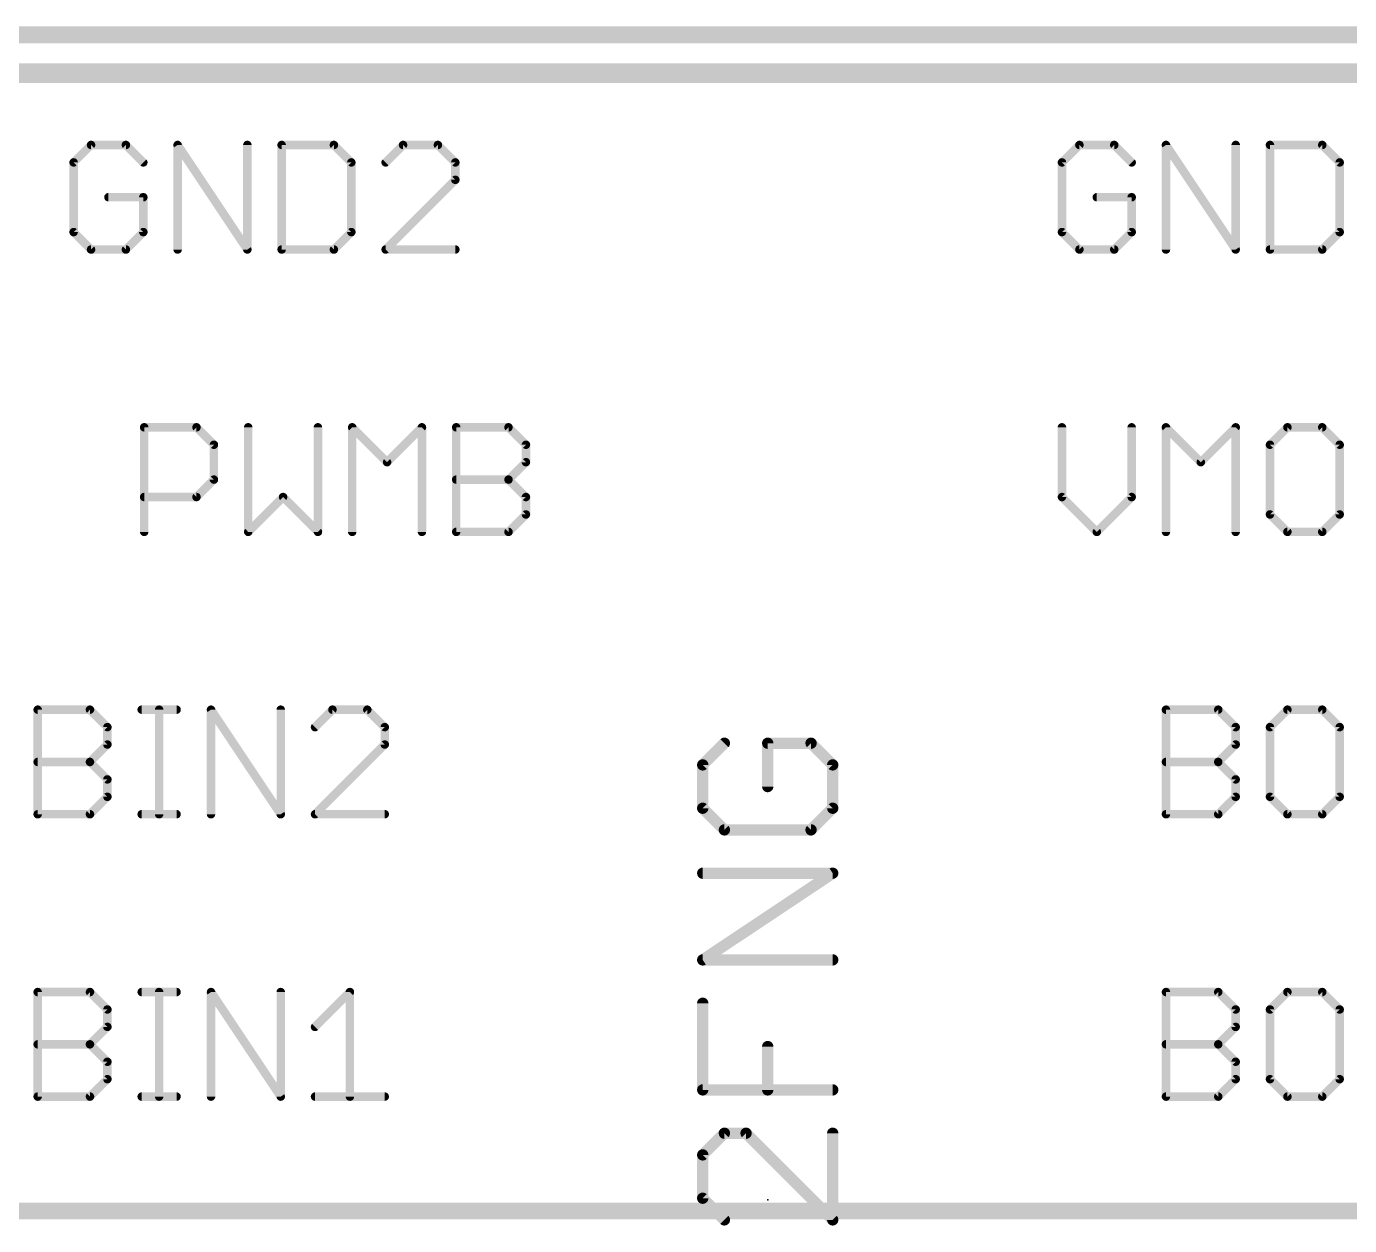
# Model space of a CAD drawing. Extents: x 0 to 101, y -4 to 80.
# Drawn here: x 72.07 to 83.97, y 40.41 to 51.19 of the extents above; entities that cross this region are included whole.
import ezdxf

# ---------------------------------------------------------------- set-up
doc = ezdxf.new("R2010")
doc.units = 0
for name, color, linetype in [('1', 14, 'CONTINUOUS'), ('21', 251, 'CONTINUOUS'), ('23', 178, 'CONTINUOUS')]:
    doc.layers.add(name, color=color, linetype=linetype)

msp = doc.modelspace()

# ---------------------------------------------------------------- linework, layer by layer
at = {"layer": '1', "const_width": 0.1524}
for points in [[(87.5665, 51.1175), (69.2531, 51.1175)], [(87.122, 50.7619), (69.4309, 50.7619)], [(87.5665, 40.5384), (66.3194, 40.5384)]]:
    msp.add_lwpolyline(points, dxfattribs=at)
at = {"layer": '21'}
for points, const_width in [([(69.85, 50.8), (87.63, 50.8)], 0.127), ([(72.6528, 50.1277), (72.496, 49.9709)], 0.0762), ([(72.9663, 50.1277), (72.6528, 50.1277)], 0.0762), ([(73.1231, 49.9709), (72.9663, 50.1277)], 0.0762), ([(73.4315, 49.1871), (73.4315, 50.1277)], 0.0762), ([(73.4315, 50.1277), (74.0586, 49.1871)], 0.0762), ([(74.0586, 49.1871), (74.0586, 50.1277)], 0.0762), ([(74.3671, 50.1277), (74.3671, 49.1871)], 0.0762), ([(74.8374, 50.1277), (74.3671, 50.1277)], 0.0762), ([(74.9941, 49.9709), (74.8374, 50.1277)], 0.0762), ([(75.4593, 50.1277), (75.3026, 49.9709)], 0.0762), ([(75.7729, 50.1277), (75.4593, 50.1277)], 0.0762), ([(75.9296, 49.9709), (75.7729, 50.1277)], 0.0762), ([(81.5428, 50.1277), (81.386, 49.9709)], 0.0762), ([(81.8563, 50.1277), (81.5428, 50.1277)], 0.0762), ([(82.0131, 49.9709), (81.8563, 50.1277)], 0.0762), ([(82.3215, 49.1871), (82.3215, 50.1277)], 0.0762), ([(82.3215, 50.1277), (82.9486, 49.1871)], 0.0762), ([(82.9486, 49.1871), (82.9486, 50.1277)], 0.0762), ([(83.2571, 50.1277), (83.2571, 49.1871)], 0.0762), ([(83.7274, 50.1277), (83.2571, 50.1277)], 0.0762), ([(83.8841, 49.9709), (83.7274, 50.1277)], 0.0762), ([(72.496, 49.9709), (72.496, 49.3439)], 0.0762), ([(74.9941, 49.3439), (74.9941, 49.9709)], 0.0762), ([(75.9296, 49.8142), (75.9296, 49.9709)], 0.0762), ([(81.386, 49.9709), (81.386, 49.3439)], 0.0762), ([(83.8841, 49.3439), (83.8841, 49.9709)], 0.0762), ([(75.3026, 49.1871), (75.9296, 49.8142)], 0.0762), ([(73.1231, 49.6574), (72.8096, 49.6574)], 0.0762), ([(73.1231, 49.3439), (73.1231, 49.6574)], 0.0762), ([(82.0131, 49.6574), (81.6996, 49.6574)], 0.0762), ([(82.0131, 49.3439), (82.0131, 49.6574)], 0.0762), ([(72.496, 49.3439), (72.6528, 49.1871)], 0.0762), ([(72.9663, 49.1871), (73.1231, 49.3439)], 0.0762), ([(74.8374, 49.1871), (74.9941, 49.3439)], 0.0762), ([(81.386, 49.3439), (81.5428, 49.1871)], 0.0762), ([(81.8563, 49.1871), (82.0131, 49.3439)], 0.0762), ([(83.7274, 49.1871), (83.8841, 49.3439)], 0.0762), ([(72.6528, 49.1871), (72.9663, 49.1871)], 0.0762), ([(74.3671, 49.1871), (74.8374, 49.1871)], 0.0762), ([(75.9296, 49.1871), (75.3026, 49.1871)], 0.0762), ([(81.5428, 49.1871), (81.8563, 49.1871)], 0.0762), ([(83.2571, 49.1871), (83.7274, 49.1871)], 0.0762), ([(73.131, 46.6471), (73.131, 47.5877)], 0.0762), ([(73.131, 47.5877), (73.6013, 47.5877)], 0.0762), ([(73.6013, 47.5877), (73.7581, 47.4309)], 0.0762), ([(74.0665, 47.5877), (74.0665, 46.6471)], 0.0762), ([(74.6936, 46.6471), (74.6936, 47.5877)], 0.0762), ([(75.0021, 46.6471), (75.0021, 47.5877)], 0.0762), ([(75.0021, 47.5877), (75.3156, 47.2742)], 0.0762), ([(75.3156, 47.2742), (75.6291, 47.5877)], 0.0762), ([(75.6291, 47.5877), (75.6291, 46.6471)], 0.0762), ([(75.9376, 46.6471), (75.9376, 47.5877)], 0.0762), ([(75.9376, 47.5877), (76.4079, 47.5877)], 0.0762), ([(76.4079, 47.5877), (76.5646, 47.4309)], 0.0762), ([(81.386, 47.5877), (81.386, 46.9606)], 0.0762), ([(82.0131, 46.9606), (82.0131, 47.5877)], 0.0762), ([(82.3215, 46.6471), (82.3215, 47.5877)], 0.0762), ([(82.3215, 47.5877), (82.6351, 47.2742)], 0.0762), ([(82.6351, 47.2742), (82.9486, 47.5877)], 0.0762), ([(82.9486, 47.5877), (82.9486, 46.6471)], 0.0762), ([(83.4138, 47.5877), (83.2571, 47.4309)], 0.0762), ([(83.7274, 47.5877), (83.4138, 47.5877)], 0.0762), ([(83.8841, 47.4309), (83.7274, 47.5877)], 0.0762), ([(73.7581, 47.4309), (73.7581, 47.1174)], 0.0762), ([(76.5646, 47.4309), (76.5646, 47.2742)], 0.0762), ([(83.2571, 47.4309), (83.2571, 46.8039)], 0.0762), ([(83.8841, 46.8039), (83.8841, 47.4309)], 0.0762), ([(76.5646, 47.2742), (76.4079, 47.1174)], 0.0762), ([(73.7581, 47.1174), (73.6013, 46.9606)], 0.0762), ([(75.9376, 47.1174), (76.4079, 47.1174)], 0.0762), ([(76.4079, 47.1174), (76.5646, 46.9606)], 0.0762), ([(73.6013, 46.9606), (73.131, 46.9606)], 0.0762), ([(74.0665, 46.6471), (74.3801, 46.9606)], 0.0762), ([(74.3801, 46.9606), (74.6936, 46.6471)], 0.0762), ([(76.5646, 46.9606), (76.5646, 46.8039)], 0.0762), ([(81.386, 46.9606), (81.6996, 46.6471)], 0.0762), ([(81.6996, 46.6471), (82.0131, 46.9606)], 0.0762), ([(76.5646, 46.8039), (76.4079, 46.6471)], 0.0762), ([(83.2571, 46.8039), (83.4138, 46.6471)], 0.0762), ([(83.7274, 46.6471), (83.8841, 46.8039)], 0.0762), ([(76.4079, 46.6471), (75.9376, 46.6471)], 0.0762), ([(83.4138, 46.6471), (83.7274, 46.6471)], 0.0762), ([(72.1729, 44.1071), (72.1729, 45.0477)], 0.0762), ([(72.1729, 45.0477), (72.6432, 45.0477)], 0.0762), ([(72.6432, 45.0477), (72.7999, 44.8909)], 0.0762), ([(73.1084, 45.0477), (73.4219, 45.0477)], 0.0762), ([(73.2651, 44.1071), (73.2651, 45.0477)], 0.0762), ([(73.7321, 44.1071), (73.7321, 45.0477)], 0.0762), ([(73.7321, 45.0477), (74.3591, 44.1071)], 0.0762), ([(74.3591, 44.1071), (74.3591, 45.0477)], 0.0762), ([(74.8243, 45.0477), (74.6676, 44.8909)], 0.0762), ([(75.1379, 45.0477), (74.8243, 45.0477)], 0.0762), ([(75.2946, 44.8909), (75.1379, 45.0477)], 0.0762), ([(82.3215, 44.1071), (82.3215, 45.0477)], 0.0762), ([(82.3215, 45.0477), (82.7918, 45.0477)], 0.0762), ([(82.7918, 45.0477), (82.9486, 44.8909)], 0.0762), ([(83.4138, 45.0477), (83.2571, 44.8909)], 0.0762), ([(83.7274, 45.0477), (83.4138, 45.0477)], 0.0762), ([(83.8841, 44.8909), (83.7274, 45.0477)], 0.0762), ([(72.7999, 44.8909), (72.7999, 44.7342)], 0.0762), ([(75.2946, 44.7342), (75.2946, 44.8909)], 0.0762), ([(82.9486, 44.8909), (82.9486, 44.7342)], 0.0762), ([(83.2571, 44.8909), (83.2571, 44.2639)], 0.0762), ([(83.8841, 44.2639), (83.8841, 44.8909)], 0.0762), ([(72.7999, 44.7342), (72.6432, 44.5774)], 0.0762), ([(74.6676, 44.1071), (75.2946, 44.7342)], 0.0762), ([(78.3497, 44.746), (78.1548, 44.5511)], 0.1016), ([(79.1293, 44.746), (78.7395, 44.746)], 0.1016), ([(78.7395, 44.746), (78.7395, 44.3562)], 0.1016), ([(79.3242, 44.5511), (79.1293, 44.746)], 0.1016), ([(82.9486, 44.7342), (82.7918, 44.5774)], 0.0762), ([(72.1729, 44.5774), (72.6432, 44.5774)], 0.0762), ([(72.6432, 44.5774), (72.7999, 44.4206)], 0.0762), ([(78.1548, 44.5511), (78.1548, 44.1613)], 0.1016), ([(79.3242, 44.1613), (79.3242, 44.5511)], 0.1016), ([(82.3215, 44.5774), (82.7918, 44.5774)], 0.0762), ([(82.7918, 44.5774), (82.9486, 44.4206)], 0.0762), ([(72.7999, 44.4206), (72.7999, 44.2639)], 0.0762), ([(82.9486, 44.4206), (82.9486, 44.2639)], 0.0762), ([(72.7999, 44.2639), (72.6432, 44.1071)], 0.0762), ([(82.9486, 44.2639), (82.7918, 44.1071)], 0.0762), ([(83.2571, 44.2639), (83.4138, 44.1071)], 0.0762), ([(83.7274, 44.1071), (83.8841, 44.2639)], 0.0762), ([(78.1548, 44.1613), (78.3497, 43.9664)], 0.1016), ([(79.1293, 43.9664), (79.3242, 44.1613)], 0.1016), ([(72.6432, 44.1071), (72.1729, 44.1071)], 0.0762), ([(73.1084, 44.1071), (73.4219, 44.1071)], 0.0762), ([(75.2946, 44.1071), (74.6676, 44.1071)], 0.0762), ([(82.7918, 44.1071), (82.3215, 44.1071)], 0.0762), ([(83.4138, 44.1071), (83.7274, 44.1071)], 0.0762), ([(78.3497, 43.9664), (79.1293, 43.9664)], 0.1016), ([(78.1548, 42.797), (79.3242, 43.5766)], 0.1016), ([(79.3242, 43.5766), (78.1548, 43.5766)], 0.1016), ([(79.3242, 42.797), (78.1548, 42.797)], 0.1016), ([(72.1729, 41.5671), (72.1729, 42.5077)], 0.0762), ([(72.1729, 42.5077), (72.6432, 42.5077)], 0.0762), ([(72.6432, 42.5077), (72.7999, 42.3509)], 0.0762), ([(73.1084, 42.5077), (73.4219, 42.5077)], 0.0762), ([(73.2651, 41.5671), (73.2651, 42.5077)], 0.0762), ([(73.7321, 41.5671), (73.7321, 42.5077)], 0.0762), ([(73.7321, 42.5077), (74.3591, 41.5671)], 0.0762), ([(74.3591, 41.5671), (74.3591, 42.5077)], 0.0762), ([(74.6676, 42.1942), (74.9811, 42.5077)], 0.0762), ([(74.9811, 42.5077), (74.9811, 41.5671)], 0.0762), ([(82.3215, 41.5671), (82.3215, 42.5077)], 0.0762), ([(82.3215, 42.5077), (82.7918, 42.5077)], 0.0762), ([(82.7918, 42.5077), (82.9486, 42.3509)], 0.0762), ([(83.4138, 42.5077), (83.2571, 42.3509)], 0.0762), ([(83.7274, 42.5077), (83.4138, 42.5077)], 0.0762), ([(83.8841, 42.3509), (83.7274, 42.5077)], 0.0762), ([(72.7999, 42.3509), (72.7999, 42.1942)], 0.0762), ([(78.1548, 41.6276), (78.1548, 42.4072)], 0.1016), ([(82.9486, 42.3509), (82.9486, 42.1942)], 0.0762), ([(83.2571, 42.3509), (83.2571, 41.7239)], 0.0762), ([(83.8841, 41.7239), (83.8841, 42.3509)], 0.0762), ([(72.7999, 42.1942), (72.6432, 42.0374)], 0.0762), ([(82.9486, 42.1942), (82.7918, 42.0374)], 0.0762), ([(72.1729, 42.0374), (72.6432, 42.0374)], 0.0762), ([(72.6432, 42.0374), (72.7999, 41.8806)], 0.0762), ([(78.7395, 41.6276), (78.7395, 42.0174)], 0.1016), ([(82.3215, 42.0374), (82.7918, 42.0374)], 0.0762), ([(82.7918, 42.0374), (82.9486, 41.8806)], 0.0762), ([(72.7999, 41.8806), (72.7999, 41.7239)], 0.0762), ([(82.9486, 41.8806), (82.9486, 41.7239)], 0.0762), ([(72.7999, 41.7239), (72.6432, 41.5671)], 0.0762), ([(79.3242, 41.6276), (78.1548, 41.6276)], 0.1016), ([(82.9486, 41.7239), (82.7918, 41.5671)], 0.0762), ([(83.2571, 41.7239), (83.4138, 41.5671)], 0.0762), ([(83.7274, 41.5671), (83.8841, 41.7239)], 0.0762), ([(72.6432, 41.5671), (72.1729, 41.5671)], 0.0762), ([(73.1084, 41.5671), (73.4219, 41.5671)], 0.0762), ([(74.6676, 41.5671), (75.2946, 41.5671)], 0.0762), ([(82.7918, 41.5671), (82.3215, 41.5671)], 0.0762), ([(83.4138, 41.5671), (83.7274, 41.5671)], 0.0762), ([(78.3497, 41.2378), (78.1548, 41.0429)], 0.1016), ([(78.5446, 41.2378), (78.3497, 41.2378)], 0.1016), ([(79.3242, 40.4582), (78.5446, 41.2378)], 0.1016), ([(79.3242, 41.2378), (79.3242, 40.4582)], 0.1016), ([(78.1548, 41.0429), (78.1548, 40.6531)], 0.1016), ([(78.1548, 40.6531), (78.3497, 40.4582)], 0.1016)]:
    msp.add_lwpolyline(points, dxfattribs=dict(at, const_width=const_width))
for points, const_width in [([(72.6528, 50.1468, 1), (72.6528, 50.1087)], 0.0381), ([(72.6663, 50.1142, 1), (72.6393, 50.1412)], 0.0381), ([(72.9798, 50.1412, 1), (72.9529, 50.1142)], 0.0381), ([(72.9663, 50.1087, 1), (72.9663, 50.1468)], 0.0381), ([(73.4474, 50.1383, 1), (73.4157, 50.1171)], 0.0381), ([(73.4506, 50.1277, 1), (73.4125, 50.1277)], 0.0381), ([(74.0777, 50.1277, 1), (74.0396, 50.1277)], 0.0381), ([(74.3861, 50.1277, 1), (74.348, 50.1277)], 0.0381), ([(74.3671, 50.1468, 1), (74.3671, 50.1087)], 0.0381), ([(74.8508, 50.1412, 1), (74.8239, 50.1142)], 0.0381), ([(74.8374, 50.1087, 1), (74.8374, 50.1468)], 0.0381), ([(75.4593, 50.1468, 1), (75.4593, 50.1087)], 0.0381), ([(75.4728, 50.1142, 1), (75.4459, 50.1412)], 0.0381), ([(75.7863, 50.1412, 1), (75.7594, 50.1142)], 0.0381), ([(75.7729, 50.1087, 1), (75.7729, 50.1468)], 0.0381), ([(81.5428, 50.1468, 1), (81.5428, 50.1087)], 0.0381), ([(81.5563, 50.1142, 1), (81.5293, 50.1412)], 0.0381), ([(81.8698, 50.1412, 1), (81.8429, 50.1142)], 0.0381), ([(81.8563, 50.1087, 1), (81.8563, 50.1468)], 0.0381), ([(82.3374, 50.1383, 1), (82.3057, 50.1171)], 0.0381), ([(82.3406, 50.1277, 1), (82.3025, 50.1277)], 0.0381), ([(82.9677, 50.1277, 1), (82.9296, 50.1277)], 0.0381), ([(83.2761, 50.1277, 1), (83.238, 50.1277)], 0.0381), ([(83.2571, 50.1468, 1), (83.2571, 50.1087)], 0.0381), ([(83.7408, 50.1412, 1), (83.7139, 50.1142)], 0.0381), ([(83.7274, 50.1087, 1), (83.7274, 50.1468)], 0.0381), ([(72.5151, 49.9709, 1), (72.477, 49.9709)], 0.0381), ([(72.4826, 49.9844, 1), (72.5095, 49.9575)], 0.0381), ([(73.1096, 49.9575, 1), (73.1366, 49.9844)], 0.0381), ([(75.0132, 49.9709, 1), (74.9751, 49.9709)], 0.0381), ([(74.9807, 49.9575, 1), (75.0076, 49.9844)], 0.0381), ([(75.2891, 49.9844, 1), (75.316, 49.9575)], 0.0381), ([(75.9487, 49.9709, 1), (75.9106, 49.9709)], 0.0381), ([(75.9162, 49.9575, 1), (75.9431, 49.9844)], 0.0381), ([(81.4051, 49.9709, 1), (81.367, 49.9709)], 0.0381), ([(81.3726, 49.9844, 1), (81.3995, 49.9575)], 0.0381), ([(81.9996, 49.9575, 1), (82.0266, 49.9844)], 0.0381), ([(83.9032, 49.9709, 1), (83.8651, 49.9709)], 0.0381), ([(83.8707, 49.9575, 1), (83.8976, 49.9844)], 0.0381), ([(75.9106, 49.8142, 1), (75.9487, 49.8142)], 0.0381), ([(75.9431, 49.8007, 1), (75.9162, 49.8276)], 0.0381), ([(72.8096, 49.6765, 1), (72.8096, 49.6384)], 0.0381), ([(73.1421, 49.6574, 1), (73.104, 49.6574)], 0.0381), ([(73.1231, 49.6384, 1), (73.1231, 49.6765)], 0.0381), ([(81.6996, 49.6765, 1), (81.6996, 49.6384)], 0.0381), ([(82.0321, 49.6574, 1), (81.994, 49.6574)], 0.0381), ([(82.0131, 49.6384, 1), (82.0131, 49.6765)], 0.0381), ([(72.5095, 49.3573, 1), (72.4826, 49.3304)], 0.0381), ([(72.477, 49.3439, 1), (72.5151, 49.3439)], 0.0381), ([(73.104, 49.3439, 1), (73.1421, 49.3439)], 0.0381), ([(73.1366, 49.3304, 1), (73.1096, 49.3573)], 0.0381), ([(74.9751, 49.3439, 1), (75.0132, 49.3439)], 0.0381), ([(75.0076, 49.3304, 1), (74.9807, 49.3573)], 0.0381), ([(81.3995, 49.3573, 1), (81.3726, 49.3304)], 0.0381), ([(81.367, 49.3439, 1), (81.4051, 49.3439)], 0.0381), ([(81.994, 49.3439, 1), (82.0321, 49.3439)], 0.0381), ([(82.0266, 49.3304, 1), (81.9996, 49.3573)], 0.0381), ([(83.8651, 49.3439, 1), (83.9032, 49.3439)], 0.0381), ([(83.8976, 49.3304, 1), (83.8707, 49.3573)], 0.0381), ([(72.6528, 49.2062, 1), (72.6528, 49.1681)], 0.0381), ([(72.6393, 49.1736, 1), (72.6663, 49.2006)], 0.0381), ([(72.9529, 49.2006, 1), (72.9798, 49.1736)], 0.0381), ([(72.9663, 49.1681, 1), (72.9663, 49.2062)], 0.0381), ([(73.4125, 49.1871, 1), (73.4506, 49.1871)], 0.0381), ([(74.0396, 49.1871, 1), (74.0777, 49.1871)], 0.0381), ([(74.0428, 49.1765, 1), (74.0745, 49.1977)], 0.0381), ([(74.3671, 49.2062, 1), (74.3671, 49.1681)], 0.0381), ([(74.348, 49.1871, 1), (74.3861, 49.1871)], 0.0381), ([(74.8239, 49.2006, 1), (74.8508, 49.1736)], 0.0381), ([(74.8374, 49.1681, 1), (74.8374, 49.2062)], 0.0381), ([(75.2891, 49.2006, 1), (75.316, 49.1736)], 0.0381), ([(75.3026, 49.2062, 1), (75.3026, 49.1681)], 0.0381), ([(75.9296, 49.1681, 1), (75.9296, 49.2062)], 0.0381), ([(81.5428, 49.2062, 1), (81.5428, 49.1681)], 0.0381), ([(81.5293, 49.1736, 1), (81.5563, 49.2006)], 0.0381), ([(81.8429, 49.2006, 1), (81.8698, 49.1736)], 0.0381), ([(81.8563, 49.1681, 1), (81.8563, 49.2062)], 0.0381), ([(82.3025, 49.1871, 1), (82.3406, 49.1871)], 0.0381), ([(82.9296, 49.1871, 1), (82.9677, 49.1871)], 0.0381), ([(82.9328, 49.1765, 1), (82.9645, 49.1977)], 0.0381), ([(83.2571, 49.2062, 1), (83.2571, 49.1681)], 0.0381), ([(83.238, 49.1871, 1), (83.2761, 49.1871)], 0.0381), ([(83.7139, 49.2006, 1), (83.7408, 49.1736)], 0.0381), ([(83.7274, 49.1681, 1), (83.7274, 49.2062)], 0.0381), ([(73.131, 47.6068, 1), (73.131, 47.5687)], 0.0381), ([(73.1501, 47.5877, 1), (73.112, 47.5877)], 0.0381), ([(73.6148, 47.6012, 1), (73.5879, 47.5742)], 0.0381), ([(73.6013, 47.5687, 1), (73.6013, 47.6068)], 0.0381), ([(74.0856, 47.5877, 1), (74.0475, 47.5877)], 0.0381), ([(74.7127, 47.5877, 1), (74.6746, 47.5877)], 0.0381), ([(75.0155, 47.6012, 1), (74.9886, 47.5742)], 0.0381), ([(75.0211, 47.5877, 1), (74.983, 47.5877)], 0.0381), ([(75.6482, 47.5877, 1), (75.6101, 47.5877)], 0.0381), ([(75.6426, 47.5742, 1), (75.6157, 47.6012)], 0.0381), ([(75.9566, 47.5877, 1), (75.9185, 47.5877)], 0.0381), ([(75.9376, 47.6068, 1), (75.9376, 47.5687)], 0.0381), ([(76.4213, 47.6012, 1), (76.3944, 47.5742)], 0.0381), ([(76.4079, 47.5687, 1), (76.4079, 47.6068)], 0.0381), ([(81.4051, 47.5877, 1), (81.367, 47.5877)], 0.0381), ([(82.0321, 47.5877, 1), (81.994, 47.5877)], 0.0381), ([(82.335, 47.6012, 1), (82.3081, 47.5742)], 0.0381), ([(82.3406, 47.5877, 1), (82.3025, 47.5877)], 0.0381), ([(82.9677, 47.5877, 1), (82.9296, 47.5877)], 0.0381), ([(82.9621, 47.5742, 1), (82.9351, 47.6012)], 0.0381), ([(83.4138, 47.6068, 1), (83.4138, 47.5687)], 0.0381), ([(83.4273, 47.5742, 1), (83.4004, 47.6012)], 0.0381), ([(83.7408, 47.6012, 1), (83.7139, 47.5742)], 0.0381), ([(83.7274, 47.5687, 1), (83.7274, 47.6068)], 0.0381), ([(73.7771, 47.4309, 1), (73.739, 47.4309)], 0.0381), ([(73.7446, 47.4175, 1), (73.7716, 47.4444)], 0.0381), ([(76.5837, 47.4309, 1), (76.5456, 47.4309)], 0.0381), ([(76.5512, 47.4175, 1), (76.5781, 47.4444)], 0.0381), ([(83.2761, 47.4309, 1), (83.238, 47.4309)], 0.0381), ([(83.2436, 47.4444, 1), (83.2705, 47.4175)], 0.0381), ([(83.9032, 47.4309, 1), (83.8651, 47.4309)], 0.0381), ([(83.8707, 47.4175, 1), (83.8976, 47.4444)], 0.0381), ([(75.3021, 47.2876, 1), (75.3291, 47.2607)], 0.0381), ([(75.3021, 47.2607, 1), (75.3291, 47.2876)], 0.0381), ([(76.5456, 47.2742, 1), (76.5837, 47.2742)], 0.0381), ([(76.5781, 47.2607, 1), (76.5512, 47.2876)], 0.0381), ([(82.6216, 47.2876, 1), (82.6485, 47.2607)], 0.0381), ([(82.6216, 47.2607, 1), (82.6485, 47.2876)], 0.0381), ([(73.739, 47.1174, 1), (73.7771, 47.1174)], 0.0381), ([(73.7716, 47.1039, 1), (73.7446, 47.1309)], 0.0381), ([(75.9376, 47.1365, 1), (75.9376, 47.0984)], 0.0381), ([(76.4213, 47.1309, 1), (76.3944, 47.1039)], 0.0381), ([(76.3944, 47.1309, 1), (76.4213, 47.1039)], 0.0381), ([(76.4079, 47.0984, 1), (76.4079, 47.1365)], 0.0381), ([(73.131, 46.9797, 1), (73.131, 46.9416)], 0.0381), ([(73.5879, 46.9741, 1), (73.6148, 46.9472)], 0.0381), ([(73.6013, 46.9416, 1), (73.6013, 46.9797)], 0.0381), ([(74.3935, 46.9741, 1), (74.3666, 46.9472)], 0.0381), ([(74.3935, 46.9472, 1), (74.3666, 46.9741)], 0.0381), ([(76.5837, 46.9606, 1), (76.5456, 46.9606)], 0.0381), ([(76.5512, 46.9472, 1), (76.5781, 46.9741)], 0.0381), ([(81.3995, 46.9741, 1), (81.3726, 46.9472)], 0.0381), ([(81.367, 46.9606, 1), (81.4051, 46.9606)], 0.0381), ([(81.994, 46.9606, 1), (82.0321, 46.9606)], 0.0381), ([(82.0266, 46.9472, 1), (81.9996, 46.9741)], 0.0381), ([(76.5456, 46.8039, 1), (76.5837, 46.8039)], 0.0381), ([(76.5781, 46.7904, 1), (76.5512, 46.8173)], 0.0381), ([(83.2705, 46.8173, 1), (83.2436, 46.7904)], 0.0381), ([(83.238, 46.8039, 1), (83.2761, 46.8039)], 0.0381), ([(83.8651, 46.8039, 1), (83.9032, 46.8039)], 0.0381), ([(83.8976, 46.7904, 1), (83.8707, 46.8173)], 0.0381), ([(73.112, 46.6471, 1), (73.1501, 46.6471)], 0.0381), ([(74.0531, 46.6606, 1), (74.08, 46.6336)], 0.0381), ([(74.0475, 46.6471, 1), (74.0856, 46.6471)], 0.0381), ([(74.6746, 46.6471, 1), (74.7127, 46.6471)], 0.0381), ([(74.6801, 46.6336, 1), (74.7071, 46.6606)], 0.0381), ([(74.983, 46.6471, 1), (75.0211, 46.6471)], 0.0381), ([(75.6101, 46.6471, 1), (75.6482, 46.6471)], 0.0381), ([(75.9376, 46.6662, 1), (75.9376, 46.6281)], 0.0381), ([(75.9185, 46.6471, 1), (75.9566, 46.6471)], 0.0381), ([(76.3944, 46.6606, 1), (76.4213, 46.6336)], 0.0381), ([(76.4079, 46.6281, 1), (76.4079, 46.6662)], 0.0381), ([(81.6861, 46.6606, 1), (81.713, 46.6336)], 0.0381), ([(81.6861, 46.6336, 1), (81.713, 46.6606)], 0.0381), ([(82.3025, 46.6471, 1), (82.3406, 46.6471)], 0.0381), ([(82.9296, 46.6471, 1), (82.9677, 46.6471)], 0.0381), ([(83.4138, 46.6662, 1), (83.4138, 46.6281)], 0.0381), ([(83.4004, 46.6336, 1), (83.4273, 46.6606)], 0.0381), ([(83.7139, 46.6606, 1), (83.7408, 46.6336)], 0.0381), ([(83.7274, 46.6281, 1), (83.7274, 46.6662)], 0.0381), ([(72.1729, 45.0668, 1), (72.1729, 45.0287)], 0.0381), ([(72.1919, 45.0477, 1), (72.1538, 45.0477)], 0.0381), ([(72.6566, 45.0612, 1), (72.6297, 45.0342)], 0.0381), ([(72.6432, 45.0287, 1), (72.6432, 45.0668)], 0.0381), ([(73.1084, 45.0668, 1), (73.1084, 45.0287)], 0.0381), ([(73.2842, 45.0477, 1), (73.2461, 45.0477)], 0.0381), ([(73.4219, 45.0287, 1), (73.4219, 45.0668)], 0.0381), ([(73.7479, 45.0583, 1), (73.7162, 45.0371)], 0.0381), ([(73.7511, 45.0477, 1), (73.713, 45.0477)], 0.0381), ([(74.3782, 45.0477, 1), (74.3401, 45.0477)], 0.0381), ([(74.8243, 45.0668, 1), (74.8243, 45.0287)], 0.0381), ([(74.8378, 45.0342, 1), (74.8109, 45.0612)], 0.0381), ([(75.1513, 45.0612, 1), (75.1244, 45.0342)], 0.0381), ([(75.1379, 45.0287, 1), (75.1379, 45.0668)], 0.0381), ([(82.3215, 45.0668, 1), (82.3215, 45.0287)], 0.0381), ([(82.3406, 45.0477, 1), (82.3025, 45.0477)], 0.0381), ([(82.8053, 45.0612, 1), (82.7784, 45.0342)], 0.0381), ([(82.7918, 45.0287, 1), (82.7918, 45.0668)], 0.0381), ([(83.4138, 45.0668, 1), (83.4138, 45.0287)], 0.0381), ([(83.4273, 45.0342, 1), (83.4004, 45.0612)], 0.0381), ([(83.7408, 45.0612, 1), (83.7139, 45.0342)], 0.0381), ([(83.7274, 45.0287, 1), (83.7274, 45.0668)], 0.0381), ([(72.819, 44.8909, 1), (72.7809, 44.8909)], 0.0381), ([(72.7865, 44.8775, 1), (72.8134, 44.9044)], 0.0381), ([(74.6541, 44.9044, 1), (74.681, 44.8775)], 0.0381), ([(75.3137, 44.8909, 1), (75.2756, 44.8909)], 0.0381), ([(75.2812, 44.8775, 1), (75.3081, 44.9044)], 0.0381), ([(82.9677, 44.8909, 1), (82.9296, 44.8909)], 0.0381), ([(82.9351, 44.8775, 1), (82.9621, 44.9044)], 0.0381), ([(83.2761, 44.8909, 1), (83.238, 44.8909)], 0.0381), ([(83.2436, 44.9044, 1), (83.2705, 44.8775)], 0.0381), ([(83.9032, 44.8909, 1), (83.8651, 44.8909)], 0.0381), ([(83.8707, 44.8775, 1), (83.8976, 44.9044)], 0.0381), ([(72.7809, 44.7342, 1), (72.819, 44.7342)], 0.0381), ([(72.8134, 44.7207, 1), (72.7865, 44.7476)], 0.0381), ([(75.2756, 44.7342, 1), (75.3137, 44.7342)], 0.0381), ([(75.3081, 44.7207, 1), (75.2812, 44.7476)], 0.0381), ([(78.3677, 44.728, 1), (78.3317, 44.7639)], 0.0508), ([(78.7395, 44.7714, 1), (78.7395, 44.7206)], 0.0508), ([(78.7649, 44.746, 1), (78.7141, 44.746)], 0.0508), ([(79.1473, 44.7639, 1), (79.1113, 44.728)], 0.0508), ([(79.1293, 44.7206, 1), (79.1293, 44.7714)], 0.0508), ([(82.9296, 44.7342, 1), (82.9677, 44.7342)], 0.0381), ([(82.9621, 44.7207, 1), (82.9351, 44.7476)], 0.0381), ([(72.1729, 44.5965, 1), (72.1729, 44.5584)], 0.0381), ([(72.6566, 44.5909, 1), (72.6297, 44.5639)], 0.0381), ([(72.6297, 44.5909, 1), (72.6566, 44.5639)], 0.0381), ([(72.6432, 44.5584, 1), (72.6432, 44.5965)], 0.0381), ([(78.1802, 44.5511, 1), (78.1294, 44.5511)], 0.0508), ([(78.1368, 44.569, 1), (78.1728, 44.5331)], 0.0508), ([(79.3496, 44.5511, 1), (79.2988, 44.5511)], 0.0508), ([(79.3062, 44.5331, 1), (79.3422, 44.569)], 0.0508), ([(82.3215, 44.5965, 1), (82.3215, 44.5584)], 0.0381), ([(82.8053, 44.5909, 1), (82.7784, 44.5639)], 0.0381), ([(82.7784, 44.5909, 1), (82.8053, 44.5639)], 0.0381), ([(82.7918, 44.5584, 1), (82.7918, 44.5965)], 0.0381), ([(72.819, 44.4206, 1), (72.7809, 44.4206)], 0.0381), ([(72.7865, 44.4072, 1), (72.8134, 44.4341)], 0.0381), ([(82.9677, 44.4206, 1), (82.9296, 44.4206)], 0.0381), ([(82.9351, 44.4072, 1), (82.9621, 44.4341)], 0.0381), ([(72.7809, 44.2639, 1), (72.819, 44.2639)], 0.0381), ([(72.8134, 44.2504, 1), (72.7865, 44.2773)], 0.0381), ([(78.7141, 44.3562, 1), (78.7649, 44.3562)], 0.0508), ([(82.9296, 44.2639, 1), (82.9677, 44.2639)], 0.0381), ([(82.9621, 44.2504, 1), (82.9351, 44.2773)], 0.0381), ([(83.2705, 44.2773, 1), (83.2436, 44.2504)], 0.0381), ([(83.238, 44.2639, 1), (83.2761, 44.2639)], 0.0381), ([(83.8651, 44.2639, 1), (83.9032, 44.2639)], 0.0381), ([(83.8976, 44.2504, 1), (83.8707, 44.2773)], 0.0381), ([(78.1728, 44.1792, 1), (78.1368, 44.1433)], 0.0508), ([(78.1294, 44.1613, 1), (78.1802, 44.1613)], 0.0508), ([(79.2988, 44.1613, 1), (79.3496, 44.1613)], 0.0508), ([(79.3422, 44.1433, 1), (79.3062, 44.1792)], 0.0508), ([(72.1729, 44.1262, 1), (72.1729, 44.0881)], 0.0381), ([(72.1538, 44.1071, 1), (72.1919, 44.1071)], 0.0381), ([(72.6297, 44.1206, 1), (72.6566, 44.0936)], 0.0381), ([(72.6432, 44.0881, 1), (72.6432, 44.1262)], 0.0381), ([(73.1084, 44.1262, 1), (73.1084, 44.0881)], 0.0381), ([(73.2461, 44.1071, 1), (73.2842, 44.1071)], 0.0381), ([(73.4219, 44.0881, 1), (73.4219, 44.1262)], 0.0381), ([(73.713, 44.1071, 1), (73.7511, 44.1071)], 0.0381), ([(74.3401, 44.1071, 1), (74.3782, 44.1071)], 0.0381), ([(74.3433, 44.0965, 1), (74.375, 44.1177)], 0.0381), ([(74.6541, 44.1206, 1), (74.681, 44.0936)], 0.0381), ([(74.6676, 44.1262, 1), (74.6676, 44.0881)], 0.0381), ([(75.2946, 44.0881, 1), (75.2946, 44.1262)], 0.0381), ([(82.3215, 44.1262, 1), (82.3215, 44.0881)], 0.0381), ([(82.3025, 44.1071, 1), (82.3406, 44.1071)], 0.0381), ([(82.7784, 44.1206, 1), (82.8053, 44.0936)], 0.0381), ([(82.7918, 44.0881, 1), (82.7918, 44.1262)], 0.0381), ([(83.4138, 44.1262, 1), (83.4138, 44.0881)], 0.0381), ([(83.4004, 44.0936, 1), (83.4273, 44.1206)], 0.0381), ([(83.7139, 44.1206, 1), (83.7408, 44.0936)], 0.0381), ([(83.7274, 44.0881, 1), (83.7274, 44.1262)], 0.0381), ([(78.3497, 43.9918, 1), (78.3497, 43.941)], 0.0508), ([(78.3317, 43.9484, 1), (78.3677, 43.9843)], 0.0508), ([(79.1113, 43.9843, 1), (79.1473, 43.9484)], 0.0508), ([(79.1293, 43.941, 1), (79.1293, 43.9918)], 0.0508), ([(78.1548, 43.602, 1), (78.1548, 43.5512)], 0.0508), ([(79.3383, 43.5554, 1), (79.3101, 43.5977)], 0.0508), ([(79.3242, 43.5512, 1), (79.3242, 43.602)], 0.0508), ([(78.1548, 42.8224, 1), (78.1548, 42.7716)], 0.0508), ([(78.1407, 42.8181, 1), (78.1689, 42.7759)], 0.0508), ([(79.3242, 42.7716, 1), (79.3242, 42.8224)], 0.0508), ([(72.1729, 42.5268, 1), (72.1729, 42.4887)], 0.0381), ([(72.1919, 42.5077, 1), (72.1538, 42.5077)], 0.0381), ([(72.6566, 42.5212, 1), (72.6297, 42.4942)], 0.0381), ([(72.6432, 42.4887, 1), (72.6432, 42.5268)], 0.0381), ([(73.1084, 42.5268, 1), (73.1084, 42.4887)], 0.0381), ([(73.2842, 42.5077, 1), (73.2461, 42.5077)], 0.0381), ([(73.4219, 42.4887, 1), (73.4219, 42.5268)], 0.0381), ([(73.7479, 42.5183, 1), (73.7162, 42.4971)], 0.0381), ([(73.7511, 42.5077, 1), (73.713, 42.5077)], 0.0381), ([(74.3782, 42.5077, 1), (74.3401, 42.5077)], 0.0381), ([(75.0002, 42.5077, 1), (74.9621, 42.5077)], 0.0381), ([(74.9946, 42.4942, 1), (74.9676, 42.5212)], 0.0381), ([(82.3215, 42.5268, 1), (82.3215, 42.4887)], 0.0381), ([(82.3406, 42.5077, 1), (82.3025, 42.5077)], 0.0381), ([(82.8053, 42.5212, 1), (82.7784, 42.4942)], 0.0381), ([(82.7918, 42.4887, 1), (82.7918, 42.5268)], 0.0381), ([(83.4138, 42.5268, 1), (83.4138, 42.4887)], 0.0381), ([(83.4273, 42.4942, 1), (83.4004, 42.5212)], 0.0381), ([(83.7408, 42.5212, 1), (83.7139, 42.4942)], 0.0381), ([(83.7274, 42.4887, 1), (83.7274, 42.5268)], 0.0381), ([(72.819, 42.3509, 1), (72.7809, 42.3509)], 0.0381), ([(72.7865, 42.3375, 1), (72.8134, 42.3644)], 0.0381), ([(78.1802, 42.4072, 1), (78.1294, 42.4072)], 0.0508), ([(82.9677, 42.3509, 1), (82.9296, 42.3509)], 0.0381), ([(82.9351, 42.3375, 1), (82.9621, 42.3644)], 0.0381), ([(83.2761, 42.3509, 1), (83.238, 42.3509)], 0.0381), ([(83.2436, 42.3644, 1), (83.2705, 42.3375)], 0.0381), ([(83.9032, 42.3509, 1), (83.8651, 42.3509)], 0.0381), ([(83.8707, 42.3375, 1), (83.8976, 42.3644)], 0.0381), ([(72.7809, 42.1942, 1), (72.819, 42.1942)], 0.0381), ([(72.8134, 42.1807, 1), (72.7865, 42.2076)], 0.0381), ([(74.6541, 42.2076, 1), (74.681, 42.1807)], 0.0381), ([(82.9296, 42.1942, 1), (82.9677, 42.1942)], 0.0381), ([(82.9621, 42.1807, 1), (82.9351, 42.2076)], 0.0381), ([(72.1729, 42.0565, 1), (72.1729, 42.0184)], 0.0381), ([(72.6566, 42.0509, 1), (72.6297, 42.0239)], 0.0381), ([(72.6297, 42.0509, 1), (72.6566, 42.0239)], 0.0381), ([(72.6432, 42.0184, 1), (72.6432, 42.0565)], 0.0381), ([(78.7649, 42.0174, 1), (78.7141, 42.0174)], 0.0508), ([(82.3215, 42.0565, 1), (82.3215, 42.0184)], 0.0381), ([(82.8053, 42.0509, 1), (82.7784, 42.0239)], 0.0381), ([(82.7784, 42.0509, 1), (82.8053, 42.0239)], 0.0381), ([(82.7918, 42.0184, 1), (82.7918, 42.0565)], 0.0381), ([(72.819, 41.8806, 1), (72.7809, 41.8806)], 0.0381), ([(72.7865, 41.8672, 1), (72.8134, 41.8941)], 0.0381), ([(82.9677, 41.8806, 1), (82.9296, 41.8806)], 0.0381), ([(82.9351, 41.8672, 1), (82.9621, 41.8941)], 0.0381), ([(72.7809, 41.7239, 1), (72.819, 41.7239)], 0.0381), ([(72.8134, 41.7104, 1), (72.7865, 41.7373)], 0.0381), ([(78.1548, 41.653, 1), (78.1548, 41.6022)], 0.0508), ([(79.3242, 41.6022, 1), (79.3242, 41.653)], 0.0508), ([(82.9296, 41.7239, 1), (82.9677, 41.7239)], 0.0381), ([(82.9621, 41.7104, 1), (82.9351, 41.7373)], 0.0381), ([(83.2705, 41.7373, 1), (83.2436, 41.7104)], 0.0381), ([(83.238, 41.7239, 1), (83.2761, 41.7239)], 0.0381), ([(83.8651, 41.7239, 1), (83.9032, 41.7239)], 0.0381), ([(83.8976, 41.7104, 1), (83.8707, 41.7373)], 0.0381), ([(72.1729, 41.5862, 1), (72.1729, 41.5481)], 0.0381), ([(72.1538, 41.5671, 1), (72.1919, 41.5671)], 0.0381), ([(72.6297, 41.5806, 1), (72.6566, 41.5536)], 0.0381), ([(72.6432, 41.5481, 1), (72.6432, 41.5862)], 0.0381), ([(73.1084, 41.5862, 1), (73.1084, 41.5481)], 0.0381), ([(73.2461, 41.5671, 1), (73.2842, 41.5671)], 0.0381), ([(73.4219, 41.5481, 1), (73.4219, 41.5862)], 0.0381), ([(73.713, 41.5671, 1), (73.7511, 41.5671)], 0.0381), ([(74.3401, 41.5671, 1), (74.3782, 41.5671)], 0.0381), ([(74.3433, 41.5565, 1), (74.375, 41.5777)], 0.0381), ([(74.6676, 41.5862, 1), (74.6676, 41.5481)], 0.0381), ([(74.9621, 41.5671, 1), (75.0002, 41.5671)], 0.0381), ([(75.2946, 41.5481, 1), (75.2946, 41.5862)], 0.0381), ([(78.1294, 41.6276, 1), (78.1802, 41.6276)], 0.0508), ([(78.7141, 41.6276, 1), (78.7649, 41.6276)], 0.0508), ([(82.3215, 41.5862, 1), (82.3215, 41.5481)], 0.0381), ([(82.3025, 41.5671, 1), (82.3406, 41.5671)], 0.0381), ([(82.7784, 41.5806, 1), (82.8053, 41.5536)], 0.0381), ([(82.7918, 41.5481, 1), (82.7918, 41.5862)], 0.0381), ([(83.4138, 41.5862, 1), (83.4138, 41.5481)], 0.0381), ([(83.4004, 41.5536, 1), (83.4273, 41.5806)], 0.0381), ([(83.7139, 41.5806, 1), (83.7408, 41.5536)], 0.0381), ([(83.7274, 41.5481, 1), (83.7274, 41.5862)], 0.0381), ([(78.3497, 41.2632, 1), (78.3497, 41.2124)], 0.0508), ([(78.3677, 41.2198, 1), (78.3317, 41.2557)], 0.0508), ([(78.5626, 41.2557, 1), (78.5266, 41.2198)], 0.0508), ([(78.5446, 41.2124, 1), (78.5446, 41.2632)], 0.0508), ([(79.3496, 41.2378, 1), (79.2988, 41.2378)], 0.0508), ([(78.1802, 41.0429, 1), (78.1294, 41.0429)], 0.0508), ([(78.1368, 41.0608, 1), (78.1728, 41.0249)], 0.0508), ([(78.1728, 40.671, 1), (78.1368, 40.6351)], 0.0508), ([(78.1294, 40.6531, 1), (78.1802, 40.6531)], 0.0508), ([(78.3317, 40.4402, 1), (78.3677, 40.4762)], 0.0508), ([(79.2988, 40.4582, 1), (79.3496, 40.4582)], 0.0508), ([(79.3062, 40.4402, 1), (79.3422, 40.4762)], 0.0508)]:
    msp.add_lwpolyline(points, format="xyb", dxfattribs=dict(at, const_width=const_width))
at = {"layer": '23'}
msp.add_point((78.74, 40.64), dxfattribs=at)

doc.saveas('drawing.dxf')
